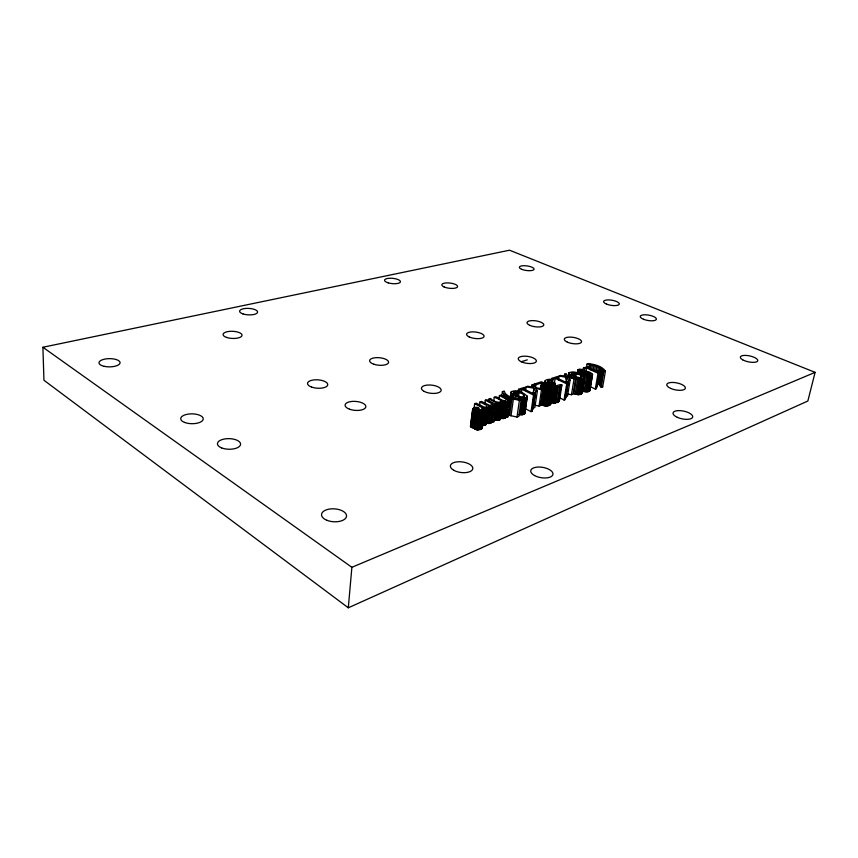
<?xml version="1.0" encoding="UTF-8"?>
<svg xmlns="http://www.w3.org/2000/svg" width="858" height="858" viewBox="0 0 858 858"><rect width="100%" height="100%" fill="white"/><g stroke="black" fill="none" stroke-linecap="round" stroke-linejoin="round"><path stroke-width="1.29" d="M551.576 383.848L552.262 380.094L550.461 379.225C539.339 379.708 549.195 384.952 552.123 384.309L552.112 384.856C554.493 387.462 559.427 387.451 561.936 384.974C560.167 383.215 554.343 388.277 554.043 383.934L555.319 383.397L554.922 385.896M500.364 419.412L500.471 418.286L503.667 418.543L505.105 418.05L505.652 416.763L506.724 417.32L508.247 416.795L510.628 399.989L508.022 399.946L507.475 401.201L506.027 401.673L502.82 401.415L500.364 419.412L498.09 420.409L494.047 419.648M491.377 422.608L491.591 421.664L492.674 422.233L494.219 421.686L496.546 404.708L494.991 405.233L493.908 404.676L491.377 422.608L489.532 423.477L486.304 423.209L485.778 424.785L482.325 425.354M348.305 607.796L351.877 567.299L42.9 347.254L43.951 380.255L348.305 607.796L807.85 401.018L815.1 372.351L509.534 250.204L42.9 347.254M478.389 410.746L478.732 408.118L477.209 407.314C471.353 406.606 472.147 411.947 477.295 410.703L474.946 429.075L477.724 430.03L482.303 428.485L484.577 411.304C483.612 410.607 475.589 412.945 480.351 410.07L477.724 430.03M477.22 410.671L474.989 427.863L472.265 427.767L470.452 426.072M474.946 429.075L474.753 428.26M477.295 410.703C476.608 413.717 483.108 413.148 484.577 411.304M470.42 426.383L472.661 408.912M470.559 426.726L472.769 409.545M470.892 427.08L473.176 408.344M471.407 427.413L473.616 410.221M474.152 407.636L474.656 403.71L476.244 403.185L484.234 407.142L486.239 407.057L487.237 405.695L479.997 401.952L479.493 405.866M472.265 427.767L474.485 410.564M475.128 411.132L475.471 408.494L478.732 408.118M473.198 427.938L475.418 410.735M475.858 410.95L476.201 408.311M474.131 427.96L476.362 410.757M476.716 410.821L477.059 408.194M474.699 428.657L476.984 411.057M477.552 410.778L477.895 408.14M475.536 429.483L477.777 412.248M478.238 410.8L478.582 408.161M476.512 429.847L478.764 412.612M479.054 429.965L481.992 407.518L474.656 403.71M482.378 411.808L482.904 407.85L481.992 407.518M480.351 429.644L482.625 412.43M483.236 412.044L483.762 408.086L482.904 407.85M481.51 429.107L483.783 411.904M484.781 404.118L485.296 400.214L486.851 399.699L496.546 404.708M482.679 422.715L483.204 418.768M483.547 416.141L484.598 408.236L488.063 407.7L488.588 406.166L491.838 406.445L493.682 405.598M483.108 425.407L485.371 408.301M483.826 425.386L486.1 408.279M484.491 425.278L486.776 408.183M485.113 425.107L487.398 408.011M488.695 401.576L489.039 398.981L490.594 398.477C495.763 404.59 509.448 402.574 494.251 397.275L493.725 401.147M485.778 424.785L488.063 407.7M486.164 424.367L488.588 406.166M487.473 423.477L489.768 406.435M488.556 423.562L490.851 406.52M489.532 423.477L491.838 406.445M490.401 423.262L492.707 406.231M491.012 422.973L493.318 405.952M491.559 422.179L493.908 404.676M492.674 422.233L494.991 405.233M494.583 415.744L495.12 411.829M495.474 409.234L496.364 402.724L489.039 398.981M494.948 419.98L497.265 403.056L496.364 402.724M495.795 420.216L498.112 403.281L497.265 403.056M498.895 399.431L499.42 395.57L500.954 395.066L510.628 399.989M496.61 420.366L498.948 403.432L502.348 402.906L502.82 401.415M497.383 420.431L499.721 403.496M500.257 403.121L500.611 400.525M498.09 420.409L500.429 403.474M500.75 403.367L501.104 400.772M501.866 395.484L502.391 391.656L504.225 391.055L505.33 393.554L507.957 395.72L513.856 398.23L521.267 399.646L519.433 400.257C513.395 399.077 505.298 397.908 502.391 391.656M498.745 420.302L501.083 403.378M499.356 420.13L501.705 403.217M500 419.819L502.348 402.906M500.514 418.897L502.863 402.016M503.614 396.857L503.968 394.283M504.311 397.501L504.665 394.937M501.64 418.543L503.989 401.673M505.19 398.155L505.555 395.592M502.702 418.618L505.062 401.748M506.252 398.831L506.617 396.257M503.667 418.543L506.027 401.673M504.515 418.329L506.885 401.469M507.496 399.506L507.861 396.922M505.105 418.05L507.475 401.201M505.459 417.696L508.022 399.946M506.724 417.32L509.105 400.504M510.392 397.372L511.261 391.795C516.495 388.964 523.788 392.567 527.38 396.535L524.774 413.674L522.511 414.736L518.983 414.607M510.36 398.176L511.261 391.795M508.397 413.61L508.944 409.749M509.309 407.164L510.585 398.144M510.564 397.908L511.111 392.267M511.379 393.94L511.743 391.387M511.261 397.233L511.293 392.792M511.808 393.393L521.428 397.897L518.822 416.398L516.999 417.042L509.598 415.401L511.979 398.638M512.129 397.908L512.676 394.069M513.599 394.305L513.963 391.752C517.245 391.259 525.825 394.047 524.538 397.05C521.256 397.565 512.623 394.734 513.963 391.752M513.341 398.67L513.888 394.819M510.993 415.83L513.384 399.056M514.307 394.144L514.671 391.591M515.057 394.112L515.422 391.57M514.897 399.506L515.454 395.656M515.679 395.484L516.237 391.656M516.548 395.688L517.095 391.859M516.72 399.002L517.084 396.428M517.513 395.999L518.071 392.17M518.168 391.838L518.532 389.296L524.217 387.43L525.514 388.073L523.412 388.771L532.046 393.039L534.148 392.342L535.328 392.921L532.839 409.459M518.489 396.396L519.047 392.567M518.253 399.635L518.629 397.061M519.476 392.481L519.841 389.94L521.911 389.264L533.547 395.034L534.759 394.626L532.26 411.207L531.048 411.636L525.278 408.698M516.999 417.042L519.433 400.257M519.701 400.128L520.077 397.554M521.353 393.071L521.911 389.264M520.238 414.8L522.683 398.091L525.975 397.78L527.38 396.535M523.198 397.393L523.573 394.83M521.417 414.843L523.863 398.133M523.991 397.897L524.367 395.334M525.493 390.615L526.051 386.829L527.842 386.239L533.558 387.333L532.078 384.845L533.708 384.309L535.499 387.623L543.307 389.028L540.797 405.437L539.028 406.049L534.513 405.18M522.511 414.736L524.967 398.026M523.519 414.468L525.975 397.78M524.313 414.103L526.78 397.415M527.187 395.999L524.774 413.674M531.703 387.355L532.078 384.845M534.094 386.561L534.47 384.052L541.462 381.756L543.253 382.625C543.5 391.505 549.817 386.904 553.571 387.816L550.997 404.15C548.069 407.1 542.76 406.252 540.025 403.474M533.15 393.296L533.912 388.234L526.051 386.829M531.048 411.636L533.547 395.034M533.247 400.954L533.622 398.412M534.008 395.86L534.395 393.318L535.328 392.921M535.371 388.535L535.939 384.77L541.505 382.936C540.701 389.146 549.688 391.58 553.571 387.816M533.912 388.234L535.692 391.58L533.204 408.086L534.856 407.507L537.344 391.023L535.853 388.535L541.548 389.618L543.307 389.028M540.315 389.253L540.894 385.51M540.561 389.189L541.505 382.936M541.259 389.307L541.838 385.532M539.028 406.049L541.548 389.618M541.698 388.856L542.084 386.347M542.138 389.629L542.524 387.108M542.867 385.124L543.253 382.625M540.958 402.96L543.275 387.837M544.111 387.548L545.098 380.898M544.594 385.489L545.366 380.502M544.283 387.988L545.248 381.746M541.999 404.965L544.519 388.567M544.658 388.417L545.613 382.175M542.824 405.33L546.181 382.614M546.171 388.031L546.943 383.033M543.682 405.62L546.214 389.21M546.803 389.639L547.769 383.387M547.812 383.022L548.198 380.523L552.262 380.094M544.562 405.823L547.104 389.414M547.812 388.642L548.584 383.644M548.702 382.797L549.088 380.309M545.474 405.941L548.026 389.532M548.584 388.824L549.356 383.816M549.56 383.912L550.15 380.18M546.385 405.973L548.938 389.575M549.324 388.921L550.096 383.923M547.254 405.931L549.817 389.532M551.308 382.046L551.887 378.335L557.25 376.576L558.547 377.188L558.15 379.654M548.101 405.78L550.654 389.393M550.825 387.687L551.404 383.944M551.522 388.61L552.123 384.309M548.895 405.555L551.458 389.167M551.64 388.813L553.185 378.957L555.147 378.314L566.709 383.826L567.857 383.44L565.229 399.624L564.092 400.021L559.502 397.769M551.962 387.623L552.552 383.88M552.134 387.934L552.531 385.424M549.603 405.255L552.166 388.878M550.225 404.869L552.788 388.513M551.211 399.753L551.608 397.243M552.198 393.479L552.584 390.969M552.981 388.47L553.378 385.961M554.171 384.502L555.147 378.314M561.936 384.974L559.33 401.212L554.987 403.067L551.619 402.595L554.182 386.293M554.429 386.057L554.826 383.558M552.434 402.842L555.008 386.54M553.292 403.003L555.866 386.701M554.182 403.078L556.767 386.776M558.397 379.697L558.976 376.008L560.671 375.45L566.248 376.501L565.851 378.968M554.987 403.067L557.571 386.776M555.748 402.992L558.344 386.701M557.239 402.616L559.834 386.336M557.947 402.316L560.553 386.046M558.579 401.941L561.175 385.682M564.274 376.587L564.671 374.131L566.216 373.627L568.135 376.78L575.761 378.142L573.123 394.144L571.46 394.734L567.041 393.886M565.851 382.303L566.655 377.37L558.976 376.008M564.092 400.021L566.709 383.826M566.752 385.446L567.031 382.561L568.307 381.821L567.127 381.263L565.143 381.928L556.563 377.842L558.547 377.188M565.014 397.104L565.411 394.616M565.819 392.138L566.216 389.65M566.623 387.162L567.428 382.196M568.243 376.941L568.929 372.844C573.991 370.248 580.802 373.734 584.545 377.252L581.788 393.65L578.742 394.701L575.15 394.154L573.745 393.693L576.383 377.702L570.495 374.925L568.929 372.844M568.468 377.434L569.058 373.756M568.736 376.136L569.337 372.469M564.811 398.348L565.69 397.962L568.575 380.555L566.655 377.37M569.208 376.759L569.605 374.303M570.087 377.381L570.495 374.925M575.761 378.142L574.099 378.7L568.543 377.649L570.13 380.03L567.513 396.106L565.958 396.653M571.31 378.078L571.707 375.622M571.707 375.118L572.104 372.672C574.796 372.704 584.62 375.632 581.306 377.852C578.614 377.842 568.693 374.86 572.104 372.672M572.415 375.096L572.812 372.651M573.176 375.182L573.584 372.737M573.809 376.587L574.41 372.93M571.46 394.734L574.099 378.7M574.957 375.665L575.353 373.219M575.707 377.241L576.319 373.573M577.177 373.981L577.82 370.023L579.407 369.09L582.4 369.541L581.896 372.19M577.434 373.841L577.82 370.023M577.734 373.477L578.389 369.53M575.15 394.154L577.799 378.153L576.383 377.702M579.654 372.715L580.094 370.088L582.4 369.541M576.437 394.476L579.096 378.475L577.799 378.153M580.244 372.469L580.684 369.83M581.113 372.265L581.552 369.637M577.638 394.659L580.298 378.657L583.365 378.378L584.545 377.252M580.383 378.131L580.791 375.675M578.742 394.701L581.413 378.7M582.518 373.219L583.397 367.985L588.459 366.312L589.746 366.902L587.869 367.524L596.396 371.439L598.273 370.806L599.442 371.342L596.718 387.097L595.892 387.462M579.751 394.605L582.432 378.614M584.019 372.511L584.684 368.575L586.529 367.964L598.026 373.251L599.109 372.887L596.374 388.674L595.302 389.049L589.596 386.368M583.311 377.241L584.255 372.436C585.993 371.814 590.98 372.64 590.401 374.839C588.652 375.783 581.284 374.217 584.255 372.436M580.684 394.369L583.365 378.378M581.392 394.036L584.319 376.759M584.63 374.871L585.07 372.233M580.094 370.088L579.858 371.46L581.853 372.822C584.48 369.905 590.304 371.525 592.578 374.303L589.886 390.551L587.966 391.741L583.955 391.591L582.561 391.227L585.242 375.321L580.576 373.337L577.863 371.214M596.932 383.172C599.839 383.322 600.021 388.62 602.67 386.894L605.426 371.182C601.833 365.755 594.562 364.618 588.642 363.524L587.054 364.039L585.875 371.9M585.585 374.839L586.035 372.2M586.325 374.914L586.775 372.275M583.955 391.591L586.636 375.686L585.242 375.321M587.033 375.064L587.483 372.436M587.751 375.3L588.202 372.662M588.974 368.286L589.628 364.382C594.648 365.497 601.351 366.527 603.764 371.675L601.093 387.451M585.253 391.806L587.945 375.901L591.441 375.654L592.578 374.303M588.534 375.632L588.985 372.994M586.218 391.881L588.91 375.976M590.143 369.83L591.023 364.629M587.119 391.859L589.821 375.954M591.57 370.13L592.46 364.929M587.966 391.741L590.669 375.847M588.727 391.538L591.441 375.654M589.296 391.28L592.106 375.182M589.693 390.937L592.395 375.075M593.071 370.517L593.95 365.315M594.53 370.956L595.431 365.755M595.988 371.471L596.878 366.269M597.447 372.093L598.337 366.881M595.302 389.049L598.026 373.251M597.608 379.257L598.058 376.651M598.509 374.045L599.645 367.524M598.037 383.837L600.75 368.179M598.938 384.502L601.662 368.833M599.667 385.145L602.402 369.466M600.235 385.778L602.97 370.077M600.632 386.368L603.378 370.645M581.788 393.65L581.08 392.138M534.395 393.318L533.933 393.897L534.759 394.626M548.198 380.523C545.388 382.593 552.391 384.202 553.882 382.711L555.319 383.397M475.471 408.494C472.93 410.006 478.228 410.617 479.139 409.427L480.351 410.07M599.442 371.342L598.251 372.05L599.109 372.887M351.877 567.299L815.1 372.351M605.426 371.182L603.764 371.675M535.692 391.58L537.344 391.023M568.575 380.555L570.13 380.03M479.997 401.952L481.574 401.437L489.553 405.373L492.278 404.751L492.513 403.957L485.296 400.214M494.251 397.275L495.795 396.761C498.38 397.039 504.483 403.55 506.638 399.249L499.42 395.57M521.256 361.754A9.17 3.496 8.2 0 0 536.196 361.69A9.17 3.496 8.2 0 0 524.442 356.177A9.17 3.496 8.2 0 0 521.256 361.754L527.295 359.845M589.628 364.382L587.054 364.039M579.096 378.475L580.298 378.657M521.428 397.897L522.683 398.091M586.636 375.686L587.945 375.901M498.112 403.281L498.948 403.432M483.762 408.086L484.598 408.236M575.461 393.318L576.372 393.597M581.048 390.69L582.561 391.227M508.215 414.907L509.598 415.401M550.815 402.252L551.619 402.595M583.397 367.985L584.684 368.575M595.559 386.55L596.718 387.097M551.887 378.335L553.185 378.957M564.521 397.393L565.69 397.962M534.47 384.052L535.939 384.77M518.532 389.296L519.841 389.94M595.677 388.202L596.374 388.674M567.159 382.958L567.857 383.44M531.574 410.692L532.26 411.207M564.671 374.131L566.248 376.501M601.908 385.671L602.67 386.894M373.884 364.242A9.535 3.775 5.2 0 0 388.588 362.43A9.535 3.775 5.2 0 0 374.839 357.765A9.535 3.775 5.2 0 0 373.884 364.242M424.238 391.43A9.91 4.097 6.4 0 0 440.808 391.227A9.91 4.097 6.4 0 0 428.936 384.995A9.91 4.097 6.4 0 0 424.238 391.43M469.251 336.958A8.816 3.239 7.1 0 0 483.826 336.979A8.816 3.239 7.1 0 0 472.93 331.874A8.816 3.239 7.1 0 0 469.251 336.958M221.6 447.897A11.583 5.309 1.2 0 0 240.422 445.034A11.583 5.309 1.2 0 0 225.011 438.899A11.583 5.309 1.2 0 0 221.6 447.897M742.674 359.813A8.902 3.035 11.9 0 0 757.41 361.315A8.902 3.035 11.9 0 0 747.071 355.502A8.902 3.035 11.9 0 0 742.674 359.813M349.614 409.234A10.425 4.494 4.6 0 0 365.84 406.917A10.425 4.494 4.6 0 0 350.965 401.544A10.425 4.494 4.6 0 0 349.614 409.234M643.521 319.273A8.205 2.713 9.9 0 0 656.359 319.348A8.205 2.713 9.9 0 0 645.055 314.779A8.205 2.713 9.9 0 0 643.521 319.273M670.731 388.438A9.481 3.561 11.2 0 0 685.37 388.266A9.481 3.561 11.2 0 0 672.136 382.432A9.481 3.561 11.2 0 0 670.731 388.438M453.721 470.248A11.293 5.32 7.3 0 0 472.468 469.648A11.293 5.32 7.3 0 0 458.612 461.754A11.293 5.32 7.3 0 0 453.721 470.248M567.406 342.17A8.73 3.142 8.9 0 0 581.434 342.17A8.73 3.142 8.9 0 0 569.916 337.097A8.73 3.142 8.9 0 0 567.406 342.17M326.834 520.259A12.527 6.467 3.6 0 0 346.493 516.462A12.527 6.467 3.6 0 0 328.786 509.18A12.527 6.467 3.6 0 0 326.834 520.259M311.679 387.108A10.135 4.204 3.8 0 0 327.692 385.027A10.135 4.204 3.8 0 0 313.524 379.955A10.135 4.204 3.8 0 0 311.679 387.108M184.534 422.415A11.261 4.923 0.6 0 0 203.014 419.852A11.261 4.923 0.6 0 0 188.385 414.082A11.261 4.923 0.6 0 0 184.534 422.415M226.48 337.409A9.513 3.582 2.4 0 0 241.924 335.821A9.513 3.582 2.4 0 0 229.268 331.392A9.513 3.582 2.4 0 0 226.48 337.409M104.258 366.345A10.553 4.118 -0.3 0 0 120.077 362.698A10.553 4.118 -0.3 0 0 104.215 359.223A10.553 4.118 -0.3 0 0 104.258 366.345M444.101 286.958A7.947 2.638 6.6 0 0 457.335 287.14A7.947 2.638 6.6 0 0 447.694 282.893A7.947 2.638 6.6 0 0 444.101 286.958M529.869 325.364A8.483 2.982 8.2 0 0 543.661 325.429A8.483 2.982 8.2 0 0 532.732 320.602A8.483 2.982 8.2 0 0 529.869 325.364M521.782 269.348A7.465 2.317 7.7 0 0 533.955 269.584A7.465 2.317 7.7 0 0 524.399 265.712A7.465 2.317 7.7 0 0 521.782 269.348M606.606 304.14A7.969 2.595 9.2 0 0 619.251 304.258A7.969 2.595 9.2 0 0 608.494 299.914A7.969 2.595 9.2 0 0 606.606 304.14M677.273 417.32A10.028 3.958 11.7 0 0 692.696 417.02A10.028 3.958 11.7 0 0 678.667 410.607A10.028 3.958 11.7 0 0 677.273 417.32M534.545 475.557A11.261 5.234 9.4 0 0 552.788 474.935A11.261 5.234 9.4 0 0 538.213 467.042A11.261 5.234 9.4 0 0 534.545 475.557M242.921 313.899A9.009 3.239 2.9 0 0 257.486 312.537A9.009 3.239 2.9 0 0 245.377 308.462A9.009 3.239 2.9 0 0 242.921 313.899M388.17 282.85A8.001 2.66 5.6 0 0 400.439 281.81A8.001 2.66 5.6 0 0 388.846 278.292A8.001 2.66 5.6 0 0 388.17 282.85"/></g></svg>
